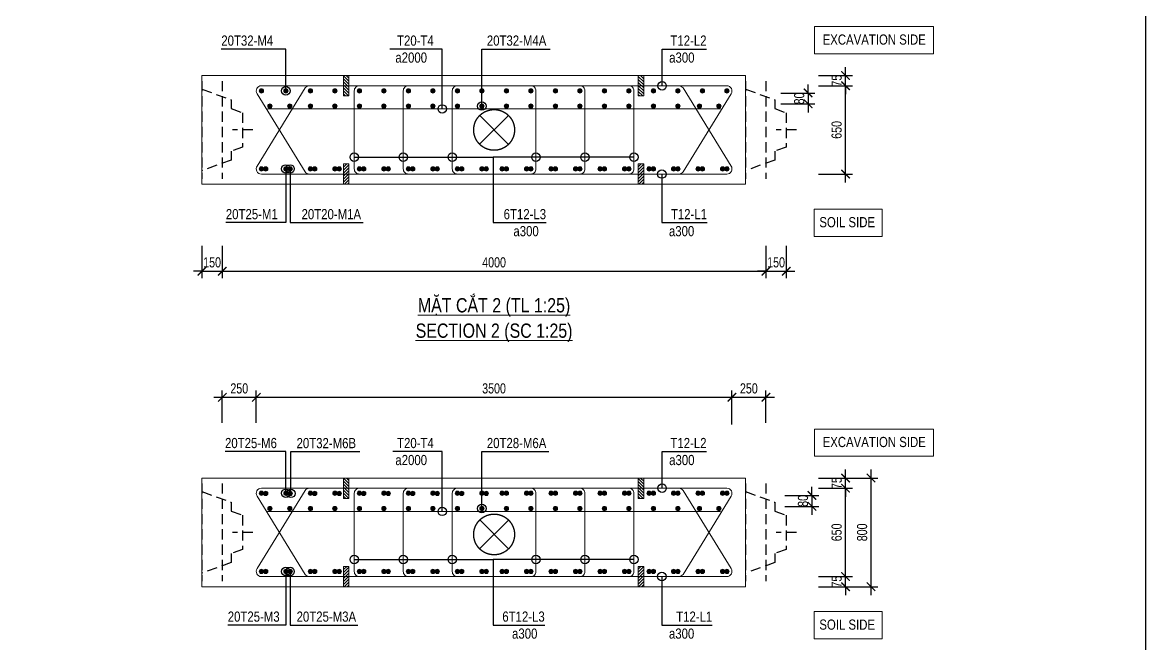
# Model space of a CAD drawing. Header units: millimetres. Extents: x 2746337 to 7547699, y -363432 to 15720.
# Drawn here: x 3524460 to 3557517, y -29068 to -10783 of the extents above; entities that cross this region are included whole.
import ezdxf
from ezdxf.enums import TextEntityAlignment as Align

# ---------------------------------------------------------------- set-up
doc = ezdxf.new("R2010")
doc.units = ezdxf.units.MM
doc.header["$LTSCALE"] = 1200
doc.header["$PDMODE"] = 3
doc.linetypes.add('CENTER', pattern=[2, 1.25, -0.25, 0.25, -0.25])
doc.linetypes.add('HIDDEN', pattern=[0.375, 0.25, -0.125])
for name, color, linetype, lineweight in [('5', 5, 'Continuous', 13), ('BOUND', 3, 'Continuous', 20), ('CWS', 8, 'HIDDEN', 9), ('ENOTE', 2, 'Continuous', 15), ('GRID', 74, 'CENTER', 15), ('K-THUOC', 1, 'Continuous', 18), ('LEADER', 8, 'Continuous', 9), ('MCT', 6, 'Continuous', 20), ('TEXTEN', 3, 'Continuous', 13), ('TEXTMA', 2, 'Continuous', 13), ('TEXTVN', 2, 'Continuous', 20), ('TIE', 4, 'Continuous', 13)]:
    doc.layers.add(name, color=color, linetype=linetype, lineweight=lineweight)
doc.layers.add('CDC.04.HIDDEN', color=8, linetype='HIDDEN')
doc.layers.add('MIE', color=5, linetype='HIDDEN')
doc.styles.add('DB_Arial', font='arial.ttf', dxfattribs={"width": 0.8})
doc.styles.add('SMTEXT', font='arial.ttf', dxfattribs={"width": 0.75})
doc.dimstyles.new('BSV25', dxfattribs={"dimtxt": 300, "dimasz": 250, "dimexe": 200, "dimexo": 0, "dimgap": 108, "dimtad": 1, "dimdec": 0, "dimlfac": 0.25, "dimdsep": 46, "dimtxsty": 'SMTEXT', "dimblk": 'ARCHTICK', "dimcen": 100, "dimdle": 250, "dimclrd": 256, "dimclre": 256, "dimclrt": 2, "dimadec": 0, "dimazin": 0, "dimtfac": 1, "dimtdec": 0, "dimtix": 1, "dimtmove": 2, "dimatfit": 3, "dimfxl": 800, "dimfxlon": 1, "dimtolj": 1, "dimtzin": 0, "dimarcsym": 0})

# ---------------------------------------------------------------- blocks, each defined once
blk = doc.blocks.new('cws800')
at = {"layer": 'CDC.04.HIDDEN'}
for p, q in [((-600, 1440), (-600, -1440)), ((0, 1440), (0, -1440))]:
    blk.add_line(p, q, dxfattribs=at)
for points in [[(0, 1200), (-860, 888), (-860, 627), (-1200, 507), (-1200, -507), (-860, -627), (-860, -888), (0, -1200)], [(-1500, 0), (-900, 0)]]:
    blk.add_lwpolyline(points, dxfattribs=at)
blk = doc.blocks.new('_ArchTick')
at = {"color": 0, "linetype": 'ByBlock', "const_width": 0.15}
blk.add_lwpolyline([(-0.5, -0.5), (0.5, 0.5)], dxfattribs=at)
blk = doc.blocks.new('*D832')
at = {"layer": 'Defpoints', "color": 0, "transparency": 16777216}
for p in [(3547579, -12646), (3548687, -12646), (3547579, -15246)]:
    blk.add_point(p, dxfattribs=at)
at = {"layer": 'K-THUOC', "lineweight": -2, "transparency": 16777216}
for p, q in [((3548687, -15496), (3548687, -12396)), ((3547887, -12646), (3548887, -12646)), ((3547887, -15246), (3548887, -15246))]:
    blk.add_line(p, q, dxfattribs=at)
at = {"layer": 'K-THUOC', "lineweight": -2, "transparency": 16777216, "xscale": 250, "yscale": 250, "zscale": 250}
for p, rotation in [((3548687, -12646), 90), ((3548687, -15246), 270)]:
    blk.add_blockref('_ArchTick', p, dxfattribs=dict(at, rotation=rotation))
at = {"layer": 'K-THUOC', "color": 2, "transparency": 16777216, "insert": (3548426, -13946), "char_height": 300, "attachment_point": 5, "rotation": 90, "style": 'SMTEXT'}
blk.add_mtext('\\A1;650', dxfattribs=at)
blk = doc.blocks.new('*D833')
at = {"layer": 'Defpoints', "color": 0, "transparency": 16777216}
for p in [(3547579, -12346), (3548687, -12346), (3547579, -12646)]:
    blk.add_point(p, dxfattribs=at)
at = {"layer": 'K-THUOC', "lineweight": -2, "transparency": 16777216}
for p, q in [((3548687, -12346), (3548687, -12096)), ((3547887, -12346), (3548887, -12346)), ((3548687, -12646), (3548687, -12346)), ((3547887, -12646), (3548887, -12646)), ((3548687, -12646), (3548687, -12896))]:
    blk.add_line(p, q, dxfattribs=at)
at = {"layer": 'K-THUOC', "lineweight": -2, "transparency": 16777216, "xscale": 250, "yscale": 250, "zscale": 250}
for p, rotation in [((3548687, -12346), 270), ((3548687, -12646), 90)]:
    blk.add_blockref('_ArchTick', p, dxfattribs=dict(at, rotation=rotation))
at = {"layer": 'K-THUOC', "color": 2, "transparency": 16777216, "insert": (3548427, -12496), "char_height": 300, "attachment_point": 5, "rotation": 90, "style": 'SMTEXT'}
blk.add_mtext('\\A1;75', dxfattribs=at)
blk = doc.blocks.new('*D834')
at = {"layer": 'Defpoints', "color": 0, "transparency": 16777216}
for p in [(3529742, -17358), (3530342, -17358), (3530342, -18108)]:
    blk.add_point(p, dxfattribs=at)
at = {"layer": 'K-THUOC', "lineweight": -2, "transparency": 16777216}
for p, q in [((3529742, -17358), (3529742, -18308)), ((3530342, -17358), (3530342, -18308)), ((3529742, -18108), (3529492, -18108)), ((3529742, -18108), (3530342, -18108)), ((3530342, -18108), (3530592, -18108))]:
    blk.add_line(p, q, dxfattribs=at)
at = {"layer": 'K-THUOC', "lineweight": -2, "transparency": 16777216, "xscale": 250, "yscale": 250, "zscale": 250}
blk.add_blockref('_ArchTick', (3529742, -18108), dxfattribs=at)
at = {"layer": 'K-THUOC', "lineweight": -2, "transparency": 16777216, "xscale": 250, "yscale": 250, "zscale": 250, "rotation": 180}
blk.add_blockref('_ArchTick', (3530342, -18108), dxfattribs=at)
at = {"layer": 'K-THUOC', "color": 2, "transparency": 16777216, "insert": (3530042, -17847), "char_height": 300, "attachment_point": 5, "style": 'SMTEXT'}
blk.add_mtext('\\A1;150', dxfattribs=at)
blk = doc.blocks.new('*D835')
at = {"layer": 'Defpoints', "color": 0, "transparency": 16777216}
for p in [(3546342, -17358), (3546942, -17358), (3546942, -18108)]:
    blk.add_point(p, dxfattribs=at)
at = {"layer": 'K-THUOC', "lineweight": -2, "transparency": 16777216}
for p, q in [((3546342, -17358), (3546342, -18308)), ((3546942, -17358), (3546942, -18308)), ((3546342, -18108), (3546092, -18108)), ((3546342, -18108), (3546942, -18108)), ((3546942, -18108), (3547192, -18108))]:
    blk.add_line(p, q, dxfattribs=at)
at = {"layer": 'K-THUOC', "lineweight": -2, "transparency": 16777216, "xscale": 250, "yscale": 250, "zscale": 250}
blk.add_blockref('_ArchTick', (3546342, -18108), dxfattribs=at)
at = {"layer": 'K-THUOC', "lineweight": -2, "transparency": 16777216, "xscale": 250, "yscale": 250, "zscale": 250, "rotation": 180}
blk.add_blockref('_ArchTick', (3546942, -18108), dxfattribs=at)
at = {"layer": 'K-THUOC', "color": 2, "transparency": 16777216, "insert": (3546642, -17847), "char_height": 300, "attachment_point": 5, "style": 'SMTEXT'}
blk.add_mtext('\\A1;150', dxfattribs=at)
blk = doc.blocks.new('*D838')
at = {"layer": 'Defpoints', "color": 0, "transparency": 16777216}
for p in [(3530342, -17358), (3546342, -17358), (3546342, -18108)]:
    blk.add_point(p, dxfattribs=at)
at = {"layer": 'K-THUOC', "lineweight": -2, "transparency": 16777216}
for p, q in [((3530342, -17358), (3530342, -18308)), ((3546342, -17358), (3546342, -18308)), ((3530092, -18108), (3546592, -18108))]:
    blk.add_line(p, q, dxfattribs=at)
at = {"layer": 'K-THUOC', "lineweight": -2, "transparency": 16777216, "xscale": 250, "yscale": 250, "zscale": 250, "rotation": 180}
blk.add_blockref('_ArchTick', (3530342, -18108), dxfattribs=at)
at = {"layer": 'K-THUOC', "lineweight": -2, "transparency": 16777216, "xscale": 250, "yscale": 250, "zscale": 250}
blk.add_blockref('_ArchTick', (3546342, -18108), dxfattribs=at)
at = {"layer": 'K-THUOC', "color": 2, "transparency": 16777216, "insert": (3538342, -17847), "char_height": 300, "attachment_point": 5, "style": 'SMTEXT'}
blk.add_mtext('\\A1;4000', dxfattribs=at)
blk = doc.blocks.new('mct1')
at = {"lineweight": 9}
h = blk.add_hatch(color=256, dxfattribs=at)
h.dxf.hatch_style = 1
h.paths.add_polyline_path([(-16, 0, 1), (16, 0, 1)])
blk.add_circle((0, 0), 16, dxfattribs=at)
blk = doc.blocks.new('tremie')
at = {"layer": 'MIE', "color": 74, "ltscale": 1000}
for p, q in [((424, -424), (-424, 424)), ((424, 424), (-424, -424))]:
    blk.add_line(p, q, dxfattribs=at)
at = {"layer": 'MIE', "ltscale": 500}
blk.add_circle((0, 0), 600, dxfattribs=at)
blk = doc.blocks.new('*D850')
at = {"layer": 'Defpoints', "color": 0, "transparency": 16777216}
for p in [(3546342, -12860), (3546342, -13180), (3547586, -13180)]:
    blk.add_point(p, dxfattribs=at)
at = {"layer": 'K-THUOC', "lineweight": -2, "transparency": 16777216}
for p, q in [((3546786, -12860), (3547786, -12860)), ((3547586, -12860), (3547586, -12610)), ((3547586, -12860), (3547586, -13180)), ((3546786, -13180), (3547786, -13180)), ((3547586, -13180), (3547586, -13430))]:
    blk.add_line(p, q, dxfattribs=at)
at = {"layer": 'K-THUOC', "lineweight": -2, "transparency": 16777216, "xscale": 250, "yscale": 250, "zscale": 250}
for p, rotation in [((3547586, -12860), 270), ((3547586, -13180), 90)]:
    blk.add_blockref('_ArchTick', p, dxfattribs=dict(at, rotation=rotation))
at = {"layer": 'K-THUOC', "color": 2, "transparency": 16777216, "insert": (3547325, -13020), "char_height": 300, "attachment_point": 5, "rotation": 90, "style": 'SMTEXT'}
blk.add_mtext('\\A1;80', dxfattribs=at)
blk = doc.blocks.new('*D851')
at = {"layer": 'Defpoints', "color": 0, "transparency": 16777216}
for p in [(3547937, -24195), (3549437, -24195), (3547937, -27395)]:
    blk.add_point(p, dxfattribs=at)
at = {"layer": 'K-THUOC', "lineweight": -2, "transparency": 16777216}
for p, q in [((3549437, -27645), (3549437, -23945)), ((3548637, -24195), (3549637, -24195)), ((3548637, -27395), (3549637, -27395))]:
    blk.add_line(p, q, dxfattribs=at)
at = {"layer": 'K-THUOC', "lineweight": -2, "transparency": 16777216, "xscale": 250, "yscale": 250, "zscale": 250}
for p, rotation in [((3549437, -24195), 90), ((3549437, -27395), 270)]:
    blk.add_blockref('_ArchTick', p, dxfattribs=dict(at, rotation=rotation))
at = {"layer": 'K-THUOC', "color": 2, "transparency": 16777216, "insert": (3549176, -25795), "char_height": 300, "attachment_point": 5, "rotation": 90, "style": 'SMTEXT'}
blk.add_mtext('\\A1;800', dxfattribs=at)
blk = doc.blocks.new('*D852')
at = {"layer": 'Defpoints', "color": 0, "transparency": 16777216}
for p in [(3547937, -27095), (3548687, -27095), (3547579, -27395)]:
    blk.add_point(p, dxfattribs=at)
at = {"layer": 'K-THUOC', "lineweight": -2, "transparency": 16777216}
for p, q in [((3547937, -27095), (3548887, -27095)), ((3548687, -27095), (3548687, -26845)), ((3548687, -27395), (3548687, -27095)), ((3547887, -27395), (3548887, -27395)), ((3548687, -27395), (3548687, -27645))]:
    blk.add_line(p, q, dxfattribs=at)
at = {"layer": 'K-THUOC', "lineweight": -2, "transparency": 16777216, "xscale": 250, "yscale": 250, "zscale": 250}
for p, rotation in [((3548687, -27095), 270), ((3548687, -27395), 90)]:
    blk.add_blockref('_ArchTick', p, dxfattribs=dict(at, rotation=rotation))
at = {"layer": 'K-THUOC', "color": 2, "transparency": 16777216, "insert": (3548427, -27245), "char_height": 300, "attachment_point": 5, "rotation": 90, "style": 'SMTEXT'}
blk.add_mtext('\\A1;75', dxfattribs=at)
blk = doc.blocks.new('*D853')
at = {"layer": 'Defpoints', "color": 0, "transparency": 16777216}
for p in [(3547579, -24495), (3548687, -24495), (3547579, -27095)]:
    blk.add_point(p, dxfattribs=at)
at = {"layer": 'K-THUOC', "lineweight": -2, "transparency": 16777216}
for p, q in [((3548687, -27345), (3548687, -24245)), ((3547887, -24495), (3548887, -24495)), ((3547887, -27095), (3548887, -27095))]:
    blk.add_line(p, q, dxfattribs=at)
at = {"layer": 'K-THUOC', "lineweight": -2, "transparency": 16777216, "xscale": 250, "yscale": 250, "zscale": 250}
for p, rotation in [((3548687, -24495), 90), ((3548687, -27095), 270)]:
    blk.add_blockref('_ArchTick', p, dxfattribs=dict(at, rotation=rotation))
at = {"layer": 'K-THUOC', "color": 2, "transparency": 16777216, "insert": (3548426, -25795), "char_height": 300, "attachment_point": 5, "rotation": 90, "style": 'SMTEXT'}
blk.add_mtext('\\A1;650', dxfattribs=at)
blk = doc.blocks.new('*D854')
at = {"layer": 'Defpoints', "color": 0, "transparency": 16777216}
for p in [(3547579, -24195), (3548687, -24195), (3547579, -24495)]:
    blk.add_point(p, dxfattribs=at)
at = {"layer": 'K-THUOC', "lineweight": -2, "transparency": 16777216}
for p, q in [((3548687, -24195), (3548687, -23945)), ((3547887, -24195), (3548887, -24195)), ((3548687, -24495), (3548687, -24195)), ((3547887, -24495), (3548887, -24495)), ((3548687, -24495), (3548687, -24745))]:
    blk.add_line(p, q, dxfattribs=at)
at = {"layer": 'K-THUOC', "lineweight": -2, "transparency": 16777216, "xscale": 250, "yscale": 250, "zscale": 250}
for p, rotation in [((3548687, -24195), 270), ((3548687, -24495), 90)]:
    blk.add_blockref('_ArchTick', p, dxfattribs=dict(at, rotation=rotation))
at = {"layer": 'K-THUOC', "color": 2, "transparency": 16777216, "insert": (3548427, -24345), "char_height": 300, "attachment_point": 5, "rotation": 90, "style": 'SMTEXT'}
blk.add_mtext('\\A1;75', dxfattribs=at)
blk = doc.blocks.new('*D857')
at = {"layer": 'Defpoints', "color": 0, "transparency": 16777216}
for p in [(3531342, -21819), (3530342, -22569), (3531342, -22569)]:
    blk.add_point(p, dxfattribs=at)
at = {"layer": 'K-THUOC', "lineweight": -2, "transparency": 16777216}
for p, q in [((3530342, -22569), (3530342, -21619)), ((3531342, -22569), (3531342, -21619)), ((3530092, -21819), (3531592, -21819))]:
    blk.add_line(p, q, dxfattribs=at)
at = {"layer": 'K-THUOC', "lineweight": -2, "transparency": 16777216, "xscale": 250, "yscale": 250, "zscale": 250, "rotation": 180}
blk.add_blockref('_ArchTick', (3530342, -21819), dxfattribs=at)
at = {"layer": 'K-THUOC', "lineweight": -2, "transparency": 16777216, "xscale": 250, "yscale": 250, "zscale": 250}
blk.add_blockref('_ArchTick', (3531342, -21819), dxfattribs=at)
at = {"layer": 'K-THUOC', "color": 2, "transparency": 16777216, "insert": (3530842, -21558), "char_height": 300, "attachment_point": 5, "style": 'SMTEXT'}
blk.add_mtext('\\A1;250', dxfattribs=at)
blk = doc.blocks.new('*D858')
at = {"layer": 'Defpoints', "color": 0, "transparency": 16777216}
for p in [(3545340, -21819), (3531342, -22569), (3545340, -22932)]:
    blk.add_point(p, dxfattribs=at)
at = {"layer": 'K-THUOC', "lineweight": -2, "transparency": 16777216}
for p, q in [((3531342, -22569), (3531342, -21619)), ((3545340, -22619), (3545340, -21619)), ((3531092, -21819), (3545590, -21819))]:
    blk.add_line(p, q, dxfattribs=at)
at = {"layer": 'K-THUOC', "lineweight": -2, "transparency": 16777216, "xscale": 250, "yscale": 250, "zscale": 250, "rotation": 180}
blk.add_blockref('_ArchTick', (3531342, -21819), dxfattribs=at)
at = {"layer": 'K-THUOC', "lineweight": -2, "transparency": 16777216, "xscale": 250, "yscale": 250, "zscale": 250}
blk.add_blockref('_ArchTick', (3545340, -21819), dxfattribs=at)
at = {"layer": 'K-THUOC', "color": 2, "transparency": 16777216, "insert": (3538341, -21558), "char_height": 300, "attachment_point": 5, "style": 'SMTEXT'}
blk.add_mtext('\\A1;3500', dxfattribs=at)
blk = doc.blocks.new('*D860')
at = {"layer": 'Defpoints', "color": 0, "transparency": 16777216}
for p in [(3546342, -21819), (3545340, -22569), (3546342, -22569)]:
    blk.add_point(p, dxfattribs=at)
at = {"layer": 'K-THUOC', "lineweight": -2, "transparency": 16777216}
for p, q in [((3545340, -22569), (3545340, -21619)), ((3546342, -22569), (3546342, -21619)), ((3545090, -21819), (3546592, -21819))]:
    blk.add_line(p, q, dxfattribs=at)
at = {"layer": 'K-THUOC', "lineweight": -2, "transparency": 16777216, "xscale": 250, "yscale": 250, "zscale": 250, "rotation": 180}
blk.add_blockref('_ArchTick', (3545340, -21819), dxfattribs=at)
at = {"layer": 'K-THUOC', "lineweight": -2, "transparency": 16777216, "xscale": 250, "yscale": 250, "zscale": 250}
blk.add_blockref('_ArchTick', (3546342, -21819), dxfattribs=at)
at = {"layer": 'K-THUOC', "color": 2, "transparency": 16777216, "insert": (3545841, -21558), "char_height": 300, "attachment_point": 5, "style": 'SMTEXT'}
blk.add_mtext('\\A1;250', dxfattribs=at)
blk = doc.blocks.new('sp')
at = {"layer": '5', "lineweight": 20}
h = blk.add_hatch(dxfattribs=at)
h.set_pattern_fill('ANSI31', color=256, scale=500)
h.set_pattern_definition([(45, (0, 0), (-44.194, 44.194), [])])
h.paths.add_polyline_path([(80, 300), (-80, 300), (-80, -300), (80, -300)])
blk.add_lwpolyline([(-80, -300), (80, -300), (80, 300), (-80, 300)], close=True, dxfattribs=at)
blk = doc.blocks.new('*D861')
at = {"layer": 'Defpoints', "color": 0, "transparency": 16777216}
for p in [(3546731, -24709), (3546731, -25029), (3547698, -25029)]:
    blk.add_point(p, dxfattribs=at)
at = {"layer": 'K-THUOC', "lineweight": -2, "transparency": 16777216}
for p, q in [((3547698, -24709), (3547698, -24459)), ((3546898, -24709), (3547898, -24709)), ((3547698, -24709), (3547698, -25029)), ((3546898, -25029), (3547898, -25029)), ((3547698, -25029), (3547698, -25279))]:
    blk.add_line(p, q, dxfattribs=at)
at = {"layer": 'K-THUOC', "lineweight": -2, "transparency": 16777216, "xscale": 250, "yscale": 250, "zscale": 250}
for p, rotation in [((3547698, -24709), 270), ((3547698, -25029), 90)]:
    blk.add_blockref('_ArchTick', p, dxfattribs=dict(at, rotation=rotation))
at = {"layer": 'K-THUOC', "color": 2, "transparency": 16777216, "insert": (3547436, -24869), "char_height": 300, "attachment_point": 5, "rotation": 90, "style": 'SMTEXT'}
blk.add_mtext('\\A1;80', dxfattribs=at)

msp = doc.modelspace()

# ---------------------------------------------------------------- linework, layer by layer
msp.add_lwpolyline([(3464000, 9128.3), (3557517.3, 9128.3), (3557517.3, -68024), (3464000, -68024)], close=True)
at = {"layer": 'BOUND'}
for points in [[(3529741.8, -15546.5), (3545741.8, -15546.5), (3545741.8, -12346.5), (3529741.8, -12346.5)], [(3529741.8, -27395.1), (3545741.8, -27395.1), (3545741.8, -24195.1), (3529741.8, -24195.1)]]:
    msp.add_lwpolyline(points, close=True, dxfattribs=at)
at = {"layer": 'ENOTE'}
for points in [[(3547773.8, -10903.9), (3551273.8, -10903.9), (3551273.8, -11703.9), (3547773.8, -11703.9)], [(3547763.2, -16280.5), (3549763.2, -16280.5), (3549763.2, -17080.5), (3547763.2, -17080.5)], [(3547773.8, -22752.6), (3551273.8, -22752.6), (3551273.8, -23552.6), (3547773.8, -23552.6)], [(3547763.2, -28129.2), (3549763.2, -28129.2), (3549763.2, -28929.2), (3547763.2, -28929.2)]]:
    msp.add_lwpolyline(points, close=True, dxfattribs=at)
at = {"layer": 'TIE'}
for p, q in [((3531676.6, -13328.4), (3545008.6, -13328.4)), ((3531676.6, -25177.1), (3545008.6, -25177.1))]:
    msp.add_line(p, q, dxfattribs=at)
at = {"layer": 'TIE', "lineweight": 20}
for points in [[(3532903.5, -12646.5, 0.244599), (3532780.7, -12710.4), (3531368.9, -15010.4, 0.6069433), (3531491.8, -15246.5), (3545194.3, -15246.5, 0.6069433), (3545317.2, -15010.4), (3543905.4, -12710.4, 0.244599), (3543782.5, -12646.5), (3540604, -12646.5)], [(3540604, -15246.5), (3543782.5, -15246.5, 0.244599), (3543905.4, -15182.6), (3545317.2, -12882.6, 0.6069433), (3545194.3, -12646.5), (3531491.8, -12646.5, 0.6069433), (3531368.9, -12882.6), (3532780.7, -15182.6, 0.244599), (3532903.5, -15246.5)], [(3532903.5, -24495.1, 0.244599), (3532780.7, -24559.1), (3531368.9, -26859.1, 0.6069433), (3531491.8, -27095.1), (3545194.3, -27095.1, 0.6069433), (3545317.2, -26859.1), (3543905.4, -24559.1, 0.244599), (3543782.5, -24495.1)], [(3543782.5, -27095.1, 0.244599), (3543905.4, -27031.2), (3545317.2, -24731.2, 0.6069433), (3545194.3, -24495.1), (3531491.8, -24495.1, 0.6069433), (3531368.9, -24731.2), (3532780.7, -27031.2, 0.244599), (3532903.5, -27095.1)]]:
    msp.add_lwpolyline(points, format="xyb", dxfattribs=at)
at = {"layer": 'TIE'}
for points in [[(3534826.5, -15246.5), (3534376.5, -15246.5, -0.4142136), (3534226.5, -15096.5), (3534226.5, -12796.5, -0.4142136), (3534376.5, -12646.5), (3534826.5, -12646.5)], [(3536268.9, -15246.5), (3535818.9, -15246.5, -0.4142136), (3535668.9, -15096.5), (3535668.9, -12796.5, -0.4142136), (3535818.9, -12646.5), (3536268.9, -12646.5)], [(3537711.3, -15246.5), (3537261.3, -15246.5, -0.4142136), (3537111.3, -15096.5), (3537111.3, -12796.5, -0.4142136), (3537261.3, -12646.5), (3537711.3, -12646.5)], [(3538974.8, -15246.5), (3539424.8, -15246.5, 0.4142136), (3539574.8, -15096.5), (3539574.8, -12796.5, 0.4142136), (3539424.8, -12646.5), (3538974.8, -12646.5)], [(3540417.2, -15246.5), (3540867.2, -15246.5, 0.4142136), (3541017.2, -15096.5), (3541017.2, -12796.5, 0.4142136), (3540867.2, -12646.5), (3540417.2, -12646.5)], [(3542309.6, -15246.5, 0.4142136), (3542459.6, -15096.5), (3542459.6, -12796.5, 0.4142136), (3542309.6, -12646.5)], [(3534826.5, -27095.1), (3534376.5, -27095.1, -0.4142136), (3534226.5, -26945.1), (3534226.5, -24645.1, -0.4142136), (3534376.5, -24495.1), (3534826.5, -24495.1)], [(3536268.9, -27095.1), (3535818.9, -27095.1, -0.4142136), (3535668.9, -26945.1), (3535668.9, -24645.1, -0.4142136), (3535818.9, -24495.1), (3536268.9, -24495.1)], [(3537711.3, -27095.1), (3537261.3, -27095.1, -0.4142136), (3537111.3, -26945.1), (3537111.3, -24645.1, -0.4142136), (3537261.3, -24495.1), (3537711.3, -24495.1)], [(3538974.8, -27095.1), (3539424.8, -27095.1, 0.4142136), (3539574.8, -26945.1), (3539574.8, -24645.1, 0.4142136), (3539424.8, -24495.1), (3538974.8, -24495.1)], [(3540417.2, -27095.1), (3540867.2, -27095.1, 0.4142136), (3541017.2, -26945.1), (3541017.2, -24645.1, 0.4142136), (3540867.2, -24495.1), (3540417.2, -24495.1)], [(3541859.6, -27095.1), (3542309.6, -27095.1, 0.4142136), (3542459.6, -26945.1), (3542459.6, -24645.1, 0.4142136), (3542309.6, -24495.1), (3541859.6, -24495.1)]]:
    msp.add_lwpolyline(points, format="xyb", dxfattribs=at)

# ---------------------------------------------------------------- block references
at = {"layer": 'CWS', "xscale": -1}
for p in [(3529741.8, -13946.5), (3545741.8, -13946.5), (3529741.8, -25795.1), (3545741.8, -25795.1)]:
    msp.add_blockref('cws800', p, dxfattribs=at)
at = {"layer": 'ENOTE', "xscale": -1}
for p in [(3533987.7, -12646.5), (3542666.2, -12646.5), (3533987.7, -24495.1), (3542666.2, -24495.1)]:
    msp.add_blockref('sp', p, dxfattribs=at)
at = {"layer": 'ENOTE', "rotation": 180}
for p in [(3533987.7, -15246.5), (3542666.2, -15246.5), (3533987.7, -27095.1), (3542666.2, -27095.1)]:
    msp.add_blockref('sp', p, dxfattribs=at)
at = {"layer": 'GRID', "rotation": 269.672406155841}
for p in [(3538343, -13946.5), (3538343, -25856.8)]:
    msp.add_blockref('tremie', p, dxfattribs=at)
at = {"layer": 'MCT', "xscale": -4, "yscale": 4, "zscale": 4, "rotation": 180}
for p in [(3531491.8, -12796.5), (3532213, -12796.5), (3532934.2, -12796.5), (3533655.3, -12796.5), (3534376.5, -12796.5), (3535097.7, -12796.5), (3535818.9, -12796.5), (3536540.1, -12796.5), (3537261.3, -12796.5), (3537982.5, -12796.5), (3538703.6, -12796.5), (3539424.8, -12796.5), (3540146, -12796.5), (3540867.2, -12796.5), (3541588.4, -12796.5), (3542309.6, -12796.5), (3543030.8, -12796.5), (3543751.9, -12796.5), (3544473.1, -12796.5), (3545194.3, -12796.5), (3531742.7, -13244.5), (3532325.6, -13244.5), (3532933.7, -13244.5), (3533654.9, -13244.5), (3534376.1, -13244.5), (3535097.3, -13244.5), (3535818.5, -13244.5), (3536539.6, -13244.5), (3537260.8, -13244.5), (3537982, -13244.5), (3538703.2, -13244.5), (3539424.4, -13244.5), (3540145.6, -13244.5), (3540866.8, -13244.5), (3541587.9, -13244.5), (3542309.1, -13244.5), (3543030.3, -13244.5), (3543751.5, -13244.5), (3544384.8, -13244.5), (3544962.1, -13244.5), (3531491.8, -24645.1), (3531619.8, -24647.3), (3532213, -24645.1), (3532340.9, -24647.3), (3532934.2, -24645.1), (3533062.1, -24647.3), (3533655.3, -24645.1), (3533783.3, -24647.3), (3534376.5, -24645.1), (3534504.5, -24647.3), (3535097.7, -24645.1), (3535225.7, -24647.3), (3535818.9, -24645.1), (3535946.9, -24647.3), (3536540.1, -24645.1), (3536668.1, -24647.3), (3537261.3, -24645.1), (3537389.2, -24647.3), (3537982.5, -24645.1), (3538110.4, -24647.3), (3538575.6, -24645.1), (3538703.6, -24645.1), (3539296.8, -24645.1), (3539424.8, -24645.1), (3540018, -24645.1), (3540146, -24645.1), (3540739.2, -24645.1), (3540867.2, -24645.1), (3541460.4, -24645.1), (3541588.4, -24645.1), (3542181.6, -24645.1), (3542309.6, -24645.1), (3542902.8, -24645.1), (3543030.8, -24645.1), (3543623.9, -24645.1), (3543751.9, -24645.1), (3544345.1, -24645.1), (3544473.1, -24645.1), (3545066.3, -24645.1), (3545194.3, -24645.1), (3531742.7, -25093.1), (3532325.6, -25093.1), (3532933.7, -25093.1), (3533654.9, -25093.1), (3534376.1, -25093.1), (3535097.3, -25093.1), (3535818.5, -25093.1), (3536539.6, -25093.1), (3537260.8, -25093.1), (3537982, -25093.1), (3538703.2, -25093.1), (3539424.4, -25093.1), (3540145.6, -25093.1), (3540866.8, -25093.1), (3541587.9, -25093.1), (3542309.1, -25093.1), (3543030.3, -25093.1), (3543751.5, -25093.1), (3544384.8, -25093.1), (3544962.1, -25093.1)]:
    msp.add_blockref('mct1', p, dxfattribs=at)
at = {"layer": 'MCT', "xscale": 4, "yscale": 4, "zscale": 4}
for p in [(3531491.8, -15096.5), (3531619.8, -15096.5), (3532213, -15096.5), (3532341, -15096.5), (3532934.2, -15096.5), (3533062.2, -15096.5), (3533655.3, -15096.5), (3533783.3, -15096.5), (3534376.5, -15096.5), (3534504.5, -15096.5), (3535097.7, -15096.5), (3535225.7, -15096.5), (3535818.9, -15096.5), (3535946.9, -15096.5), (3536540.1, -15096.5), (3536668.1, -15096.5), (3537261.3, -15096.5), (3537389.3, -15096.5), (3537982.5, -15096.5), (3538110.5, -15096.5), (3538575.6, -15096.5), (3538703.6, -15096.5), (3539296.8, -15096.5), (3539424.8, -15096.5), (3540018, -15096.5), (3540146, -15096.5), (3540739.2, -15096.5), (3540867.2, -15096.5), (3541460.4, -15096.5), (3541588.4, -15096.5), (3542181.6, -15096.5), (3542309.6, -15096.5), (3542902.8, -15096.5), (3543030.8, -15096.5), (3543623.9, -15096.5), (3543751.9, -15096.5), (3544345.1, -15096.5), (3544473.1, -15096.5), (3545066.3, -15096.5), (3545194.3, -15096.5), (3531491.8, -26945.1), (3531619.8, -26945.1), (3532213, -26945.1), (3532341, -26945.1), (3532934.2, -26945.1), (3533062.2, -26945.1), (3533655.3, -26945.1), (3533783.3, -26945.1), (3534376.5, -26945.1), (3534504.5, -26945.1), (3535097.7, -26945.1), (3535225.7, -26945.1), (3535818.9, -26945.1), (3535946.9, -26945.1), (3536540.1, -26945.1), (3536668.1, -26945.1), (3537261.3, -26945.1), (3537389.3, -26945.1), (3537982.5, -26945.1), (3538110.5, -26945.1), (3538575.6, -26945.1), (3538703.6, -26945.1), (3539296.8, -26945.1), (3539424.8, -26945.1), (3540018, -26945.1), (3540146, -26945.1), (3540739.2, -26945.1), (3540867.2, -26945.1), (3541460.4, -26945.1), (3541588.4, -26945.1), (3542181.6, -26945.1), (3542309.6, -26945.1), (3542902.8, -26945.1), (3543030.8, -26945.1), (3543623.9, -26945.1), (3543751.9, -26945.1), (3544345.1, -26945.1), (3544473.1, -26945.1), (3545066.3, -26945.1), (3545194.3, -26945.1)]:
    msp.add_blockref('mct1', p, dxfattribs=at)

# ---------------------------------------------------------------- texts
at = {"layer": 'TEXTEN', "style": 'DB_Arial', "width": 0.8}
for s, p in [('T20-T4', (3536566.6, -11466.5)), ('T12-L2', (3544594.9, -11466.5)), ('6T12-L3', (3539873, -16576.5)), ('T12-L1', (3544609.4, -16576.5)), ('a300', (3539656.3, -17076.5)), ('T20-T4', (3536566.6, -23315.1)), ('T12-L2', (3544594.9, -23315.1)), ('6T12-L3', (3539833.2, -28425.1)), ('T12-L1', (3544764.2, -28425.1)), ('a300', (3539616.5, -28925.1))]:
    msp.add_text(s, height=300, dxfattribs=at).set_placement(p, align=Align.RIGHT)
for s, p in [('a2000', (3535436.2, -11966.5)), ('a300', (3543495.5, -11966.5)), ('a300', (3543489.4, -17076.5)), ('a2000', (3535436.2, -23815.1)), ('a300', (3543495.5, -23815.1)), ('a300', (3543489.4, -28925.1))]:
    msp.add_text(s, height=300, dxfattribs=at).set_placement(p)
at = {"layer": 'TEXTMA', "style": 'DB_Arial', "width": 0.8}
for s, p in [('20T32-M4', (3530313, -11466.5)), ('20T32-M4A', (3538129.1, -11466.5)), ('20T25-M1', (3530446.5, -16576.5)), ('20T20-M1A', (3532675.6, -16576.5)), ('20T25-M6', (3530421.9, -23315.1)), ('20T32-M6B', (3532528.5, -23317.3)), ('20T28-M6A', (3538129.1, -23315.1)), ('20T25-M3', (3530502.3, -28425.1)), ('20T25-M3A', (3532529.7, -28425.1))]:
    msp.add_text(s, height=300, dxfattribs=at).set_placement(p)
at = {"layer": 'TEXTVN', "style": 'DB_Arial', "width": 0.8}
for p in [(3548013, -11435.6), (3548013, -23284.3)]:
    msp.add_text('EXCAVATION SIDE', height=300, dxfattribs=at).set_placement(p)
for p in [(3549555.4, -16812.2), (3549555.4, -28660.9)]:
    msp.add_text('SOIL SIDE', height=300, dxfattribs=at).set_placement(p, align=Align.RIGHT)
for s, p in [('%%UMẶT CẮT 2 (TL 1:25)', (3538341.8, -19108.3)), ('%%USECTION 2 (SC 1:25)', (3538341.8, -19908.3))]:
    msp.add_text(s, height=420, rotation=360, dxfattribs=at).set_placement(p, align=Align.MIDDLE)

# ---------------------------------------------------------------- dimensions: what is measured, and where the dimension line sits
at = {"layer": 'K-THUOC'}
for base, p1, p2, picture, middle in [((3548687.1, -12346.5), (3547579, -12646.5), (3547579, -12346.5), '*D833', (3548426.5, -12496.5)), ((3548687.1, -12646.5), (3547579, -15246.5), (3547579, -12646.5), '*D832', (3548425.9, -13946.5)), ((3547585.9, -13180.5), (3546341.8, -12860.5), (3546341.8, -13180.5), '*D850', (3547324.7, -13020.5)), ((3548687.1, -24195.1), (3547579, -24495.1), (3547579, -24195.1), '*D854', (3548426.5, -24345.1)), ((3549437.1, -24195.1), (3547937.1, -27395.1), (3547937.1, -24195.1), '*D851', (3549175.9, -25795.1)), ((3547697.6, -25029.1), (3546731.2, -24709.1), (3546731.2, -25029.1), '*D861', (3547436.4, -24869.1)), ((3548687.1, -24495.1), (3547579, -27095.1), (3547579, -24495.1), '*D853', (3548425.9, -25795.1)), ((3548687.1, -27095.1), (3547579, -27395.1), (3547937.1, -27095.1), '*D852', (3548426.5, -27245.1))]:
    dim = msp.add_linear_dim(base=base, p1=p1, p2=p2, angle=90, dimstyle='BSV25', dxfattribs=at)
    dim.commit()
    dim.dimension.update_dxf_attribs({"geometry": picture, "text_midpoint": middle})
for base, p1, p2, picture, middle in [((3530341.8, -18108.3), (3529741.8, -17358.3), (3530341.8, -17358.3), '*D834', (3530041.8, -17847.2)), ((3546341.8, -18108.3), (3530341.8, -17358.3), (3546341.8, -17358.3), '*D838', (3538341.8, -17847.2)), ((3546941.8, -18108.3), (3546341.8, -17358.3), (3546941.8, -17358.3), '*D835', (3546641.8, -17847.2)), ((3531341.8, -21819), (3530341.8, -22569), (3531341.8, -22569), '*D857', (3530841.8, -21557.8)), ((3545340.3, -21819), (3531341.8, -22569), (3545340.3, -22932), '*D858', (3538341, -21557.7)), ((3546341.8, -21819), (3545340.3, -22569), (3546341.8, -22569), '*D860', (3545841, -21557.8))]:
    dim = msp.add_linear_dim(base=base, p1=p1, p2=p2, dimstyle='BSV25', dxfattribs=at)
    dim.commit()
    dim.dimension.update_dxf_attribs({"geometry": picture, "text_midpoint": middle})

# ---------------------------------------------------------------- leaders
at = {"layer": 'LEADER'}
for points in [[(3532213, -12796.5), (3532213, -11566.5), (3530313, -11566.5)], [(3536818, -13328.4), (3536818, -11566.5), (3535269.9, -11566.5)], [(3537982, -13244.5), (3537982, -11566.5), (3539988.3, -11566.5)], [(3543285.5, -12646.5), (3543285.5, -11566.5), (3544594.9, -11566.5)], [(3534226.5, -14746.5), (3538311.7, -14746.5), (3538311.7, -16676.5), (3539873.3, -16676.5)], [(3535668.9, -14746.5), (3538311.7, -14746.5), (3538311.7, -16676.5), (3539873.3, -16676.5)], [(3537111.3, -14746.5), (3538311.7, -14746.5), (3538311.7, -16676.5), (3539873.3, -16676.5)], [(3539574.8, -14746.5), (3538311.7, -14746.5), (3538311.7, -16676.5), (3539873.3, -16676.5)], [(3541017.2, -14746.5), (3538311.7, -14746.5), (3538311.7, -16676.5), (3539873.3, -16676.5)], [(3542459.6, -14746.5), (3538311.7, -14746.5), (3538311.7, -16676.5), (3539873.3, -16676.5)], [(3532209, -15096.5), (3532209, -16676.5), (3530446.5, -16676.5)], [(3532337, -15096.5), (3532337, -16676.5), (3534492.7, -16676.5)], [(3543279.4, -15246.5), (3543279.4, -16676.5), (3544609.4, -16676.5)], [(3532213, -24645.1), (3532213, -23415.1), (3530421.9, -23415.1)], [(3532358.2, -24647.3), (3532358.2, -23417.3), (3534387, -23417.3)], [(3536818, -25177.1), (3536818, -23415.1), (3535364.3, -23415.1)], [(3537982, -25093.1), (3537982, -23415.1), (3539951.7, -23415.1)], [(3543285.5, -24495.1), (3543285.5, -23415.1), (3544594.9, -23415.1)], [(3534226.5, -26595.1), (3538311.7, -26595.1), (3538311.7, -28525.1), (3539833.5, -28525.1)], [(3535668.9, -26595.1), (3538311.7, -26595.1), (3538311.7, -28525.1), (3539833.5, -28525.1)], [(3537111.3, -26595.1), (3538311.7, -26595.1), (3538311.7, -28525.1), (3539833.5, -28525.1)], [(3539574.8, -26595.1), (3538311.7, -26595.1), (3538311.7, -28525.1), (3539833.5, -28525.1)], [(3541017.2, -26595.1), (3538311.7, -26595.1), (3538311.7, -28525.1), (3539833.5, -28525.1)], [(3542459.6, -26595.1), (3538311.7, -26595.1), (3538311.7, -28525.1), (3539833.5, -28525.1)], [(3532209, -26945.1), (3532209, -28525.1), (3530502.3, -28525.1)], [(3532337, -26945.1), (3532337, -28525.1), (3534328.6, -28525.1)], [(3543279.4, -27095.1), (3543279.4, -28525.1), (3544764.2, -28525.1)]]:
    msp.add_leader(points, dimstyle='BSV25', override={"dimldrblk": 'Origin'}, dxfattribs=at)

doc.saveas('drawing.dxf')
